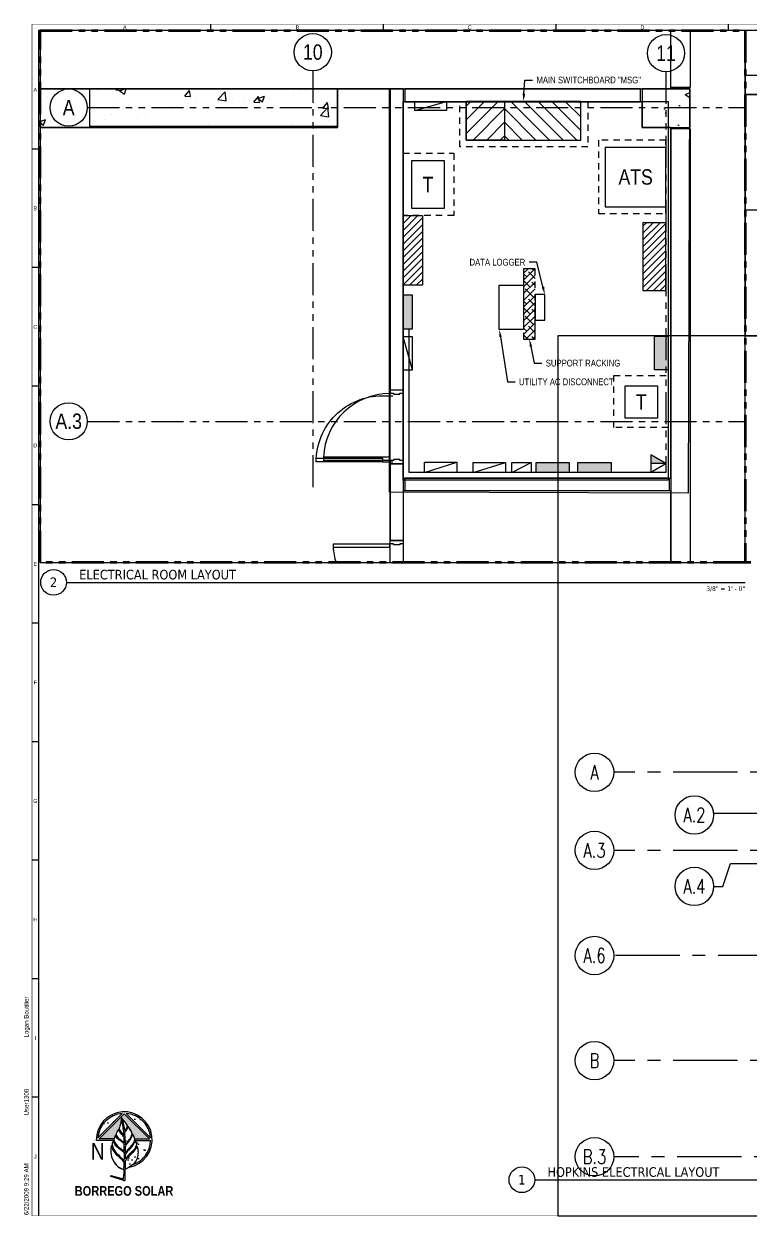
# Model space of a CAD drawing. Header units: inches. Extents: x -0.6 to 34.9, y 0.8 to 24.1.
# Drawn here: x -0.56 to 13.6, y 0.82 to 24.08 of the extents above; entities that cross this region are included whole.
import ezdxf
from ezdxf.enums import TextEntityAlignment as Align

# ---------------------------------------------------------------- set-up
doc = ezdxf.new("R2010")
doc.units = ezdxf.units.IN
doc.header["$MEASUREMENT"] = 0
for name, pattern in [('772-1$0$CENTER', [2, 1.25, -0.25, 0.25, -0.25]), ('DASHED', [0.75, 0.5, -0.25]), ('PHANTOM2', [1.25, 0.625, -0.125, 0.125, -0.125, 0.125, -0.125])]:
    doc.linetypes.add(name, pattern=pattern)
for name, color, linetype in [('772-1$0$A-AREA', 9, 'Continuous'), ('772-1$0$A-COLS', 1, 'Continuous'), ('772-1$0$A-DOOR', 6, 'Continuous'), ('772-1$0$A-GRID', 8, '772-1$0$CENTER'), ('772-1$0$A-WALL-FULL', 7, 'Continuous'), ('772-1$0$A-WALL-PATT', 8, 'Continuous'), ('A-N. ARROW', 7, 'Continuous'), ('AN - Text', 7, 'Continuous'), ('Annotations', 250, 'Continuous'), ('BORDER', 7, 'Continuous'), ('borrego_logo$0$TITLEBLOCK', 7, 'Continuous')]:
    doc.layers.add(name, color=color, linetype=linetype)
doc.layers.add('Non Printing', color=253, linetype='Continuous', plot=False)
doc.styles.add('772-1$0$WDI-01', font='romans.shx')
doc.styles.add('Borrego', font='ARIALN.TTF')
doc.styles.add('Borrego 16TH', font='ARIALN.TTF', dxfattribs={"height": 0.0875})
doc.styles.add('borrego_logo$0$Borrego', font='ARIALN.TTF')
doc.styles.add('Tahoma', font='TAHOMA.TTF')

# ---------------------------------------------------------------- blocks, each defined once
blk = doc.blocks.new('*E139')
at = {"layer": '772-1$0$A-GRID'}
for p, q in [((23.161, 8.653, 0), (0.75, 8.653, 0)), ((7.75, 7.852, 0), (2.696, 7.852, 0)), ((23.161, 7.13, 0), (0.75, 7.13, 0)), ((6.035, 5.079, 0), (0.75, 5.079, 0)), ((23.161, 3.028, 0), (0.75, 3.028, 0)), ((9.237, 1.153, 0), (0.75, 1.153, 0))]:
    blk.add_line(p, q, dxfattribs=at)
blk.add_lwpolyline([(2.696, 6.427), (2.877, 6.427), (3.024, 6.872), (7.75, 6.872)], dxfattribs=at)
at = {"layer": '772-1$0$A-GRID', "color": 30, "linetype": 'Continuous'}
for centre in [(0.375, 8.653, 0), (2.321, 7.821, 0), (0.375, 7.13, 0), (2.321, 6.427, 0), (0.375, 5.079, 0), (0.375, 3.028, 0), (0.375, 1.153, 0)]:
    blk.add_circle(centre, 0.375, dxfattribs=at)
at = {"layer": '772-1$0$A-GRID', "color": 2, "linetype": 'Continuous', "style": '772-1$0$WDI-01', "width": 0.75}
for s, height, p in [('A', 0.281, (0.375, 8.653, 0)), ('A.2', 0.2813, (2.321, 7.821, 0)), ('A.3', 0.2813, (0.375, 7.13, 0)), ('A.4', 0.2813, (2.321, 6.427, 0)), ('A.6', 0.2813, (0.375, 5.079, 0)), ('B', 0.281, (0.375, 3.028, 0)), ('B.3', 0.2813, (0.375, 1.153, 0))]:
    blk.add_text(s, height=height, dxfattribs=at).set_placement(p, align=Align.MIDDLE)
blk = doc.blocks.new('*U141')
for p, q in [((0, 0), (0, 5)), ((32, 0), (32, 5))]:
    blk.add_line(p, q)
blk.add_lwpolyline([(0, 0), (0, -32), (1.75, -32), (1.75, 0)], close=True)
blk.add_arc((0, 0), 32, 270, 0)
blk = doc.blocks.new('*E209')
at = {"layer": '772-1$0$A-WALL-PATT'}
h = blk.add_hatch(dxfattribs=at)
h.set_pattern_fill('AR-CONC', color=256, scale=0.1875, style=0)
h.set_pattern_definition([(50, (-83.9299, -96.1915), (1.344863, -0.11766), [0.140625, -1.546875]), (355, (-83.9299, -96.1915), (-0.260159, 1.41036), [0.1125, -1.2375]), (100.4514, (-83.8178, -96.2013), (1.084705, 1.292699), [0.119513, -1.314641]), (46.1842, (-83.9299, -95.8165), (2.001077, -0.310348), [0.210937, -2.320312]), (96.6356, (-83.7631, -95.8423), (1.752493, 1.82647), [0.17927, -1.971962]), (351.1842, (-83.93, -95.8165), (1.75249, 1.826472), [0.16875, -1.85625]), (21, (-83.7424, -95.9102), (1.119201, -0.75491), [0.140625, -1.546875]), (326, (-83.7424, -95.9102), (0.456216, 1.359656), [0.1125, -1.2375]), (71.4514, (-83.6491, -95.9731), (1.575417, 0.604745), [0.119513, -1.314641]), (37.5, (-83.9299, -96.19147), (0.0227997, 0.624176), [0, -1.2225, 0, -1.25625, 0, -1.2421875]), (7.5, (-83.9299, -96.19147), (0.4932554, 0.739522), [0, -0.71625, 0, -1.194375, 0, -0.4734375]), (327.5, (-84.34803, -96.19147), (1.000917, -0.0422904), [0, -0.46875, 0, -1.4625, 0, -1.940625]), (317.5, (-84.5355, -96.1915), (1.093474, 0.187697), [0, -0.609375, 0, -0.97125, 0, -1.378125])])
h.paths.add_polyline_path([(11.729, 9.239), (11.729, 8.489), (12.667, 8.489), (12.667, 9.239)])
at = {"layer": '772-1$0$A-AREA', "elevation": 0}
for points in [[(0, 9.239), (12.292, 9.239), (12.292, 10.378)], [(6.823, 0), (6.823, 9.239), (5.792, 9.239), (5.792, 8.489), (0, 8.489)], [(12.292, 0), (12.292, 1.395), (7.073, 1.395), (7.073, 1.395), (7.073, 0)]]:
    blk.add_lwpolyline(points, dxfattribs=at)
blk.add_lwpolyline([(7.073, 8.989), (7.073, 8.989), (7.073, 1.645), (12.292, 1.645), (12.292, 8.489), (11.729, 8.489), (11.729, 8.989)], close=True, dxfattribs=at)
at = {"layer": '772-1$0$A-COLS', "elevation": 0}
blk.add_lwpolyline([(11.729, 9.239), (11.729, 8.489), (12.667, 8.489), (12.667, 9.239)], close=True, dxfattribs=at)
at = {"layer": '772-1$0$A-DOOR'}
for p, q in [((5.707, 0.356, 0), (5.707, 0.302, 0)), ((6.815, 0.356, 0), (5.707, 0.356, 0)), ((5.707, 0.302, 0), (6.815, 0.302, 0)), ((6.815, 0.302, 0), (6.815, 0.356, 0)), ((6.823, 0.427, 0), (7.073, 0.427, 0)), ((6.823, 0.364, 0), (6.823, 0.427, 0)), ((6.885, 0.364, 0), (6.823, 0.364, 0)), ((6.885, 0.345, 0), (6.885, 0.364, 0)), ((7.01, 0.345, 0), (6.885, 0.345, 0)), ((7.073, 0.364, 0), (7.01, 0.364, 0)), ((7.01, 0.364, 0), (7.01, 0.345, 0)), ((7.073, 0.427, 0), (7.073, 0.364, 0))]:
    blk.add_line(p, q, dxfattribs=at)
for points in [[(6.823, 3.302), (6.885, 3.302), (6.885, 3.282), (7.01, 3.282), (7.01, 3.302), (7.073, 3.302), (7.073, 3.364), (6.823, 3.364)], [(6.815, 2.052), (5.519, 2.052), (5.519, 1.997), (6.815, 1.997)], [(7.073, 1.989), (7.01, 1.989), (7.01, 2.009), (6.885, 2.009), (6.885, 1.989), (6.823, 1.989), (6.823, 1.927), (7.073, 1.927)]]:
    blk.add_lwpolyline(points, close=True, dxfattribs=at)
for centre, radius, start, end in [((6.815, 1.997, 0), 1.297, 90, 177.5832), ((6.815, 0.356, 0), 1.109, 182.8256, 198.7318)]:
    blk.add_arc(centre, radius, start, end, dxfattribs=at)
at = {"layer": '772-1$0$A-WALL-FULL'}
for p, q in [((7.073, 9.239, 0), (6.823, 9.239, 0)), ((6.823, 9.239, 0), (6.823, 3.364, 0)), ((7.073, 9.239, 0), (7.073, 3.364, 0)), ((7.104, 9.239, 0), (7.104, 8.989, 0)), ((11.698, 9.239, 0), (7.104, 9.239, 0)), ((11.698, 8.989, 0), (11.698, 9.239, 0)), ((7.104, 8.989, 0), (11.698, 8.989, 0)), ((12.292, 8.458, 0), (12.292, 0, 0)), ((12.667, 8.458, 0), (12.292, 8.458, 0)), ((12.667, 8.458, 0), (12.667, 0, 0)), ((7.073, 3.364, 0), (6.823, 3.364, 0)), ((6.823, 1.927, 0), (6.823, 0.427, 0)), ((7.073, 1.927, 0), (6.823, 1.927, 0)), ((7.073, 1.927, 0), (7.073, 0.427, 0)), ((7.104, 1.645, 0), (7.104, 1.395, 0)), ((12.26, 1.645, 0), (7.104, 1.645, 0)), ((12.26, 1.645, 0), (12.26, 1.395, 0)), ((12.26, 1.395, 0), (7.104, 1.395, 0)), ((7.073, 0.427, 0), (6.823, 0.427, 0))]:
    blk.add_line(p, q, dxfattribs=at)
for points in [[(12.667, 9.27), (12.292, 9.27), (12.292, 10.378)], [(12.667, 10.378), (12.667, 9.27)]]:
    blk.add_lwpolyline(points, dxfattribs=at)
at = {"layer": '772-1$0$A-WALL-FULL', "elevation": 0}
blk.add_lwpolyline([(0, 8.489), (5.792, 8.489), (5.792, 9.239), (0, 9.239)], dxfattribs=at)
at = {"layer": '772-1$0$A-WALL-PATT'}
for p, q in [((0.135, 9.084, 0), (0.135, 9.084, 0)), ((1.109, 9.224, 0), (1.109, 9.224, 0)), ((1.471, 9.219, 0), (1.488, 9.239, 0)), ((1.471, 9.219, 0), (1.583, 9.209, 0)), ((1.547, 9.201, 0), (1.647, 9.239, 0)), ((1.547, 9.201, 0), (1.641, 9.138, 0)), ((1.583, 9.209, 0), (1.577, 9.239, 0)), ((1.641, 9.138, 0), (1.675, 9.239, 0)), ((2.816, 9.101, 0), (2.906, 9.209, 0)), ((2.816, 9.101, 0), (2.928, 9.092, 0)), ((2.928, 9.092, 0), (2.906, 9.209, 0)), ((3.459, 9.033, 0), (3.605, 9.186, 0)), ((3.625, 9.008, 0), (3.605, 9.186, 0)), ((4.16, 8.984, 0), (4.251, 9.091, 0)), ((4.242, 9.051, 0), (4.373, 9.101, 0)), ((4.273, 8.974, 0), (4.251, 9.091, 0)), ((4.335, 8.988, 0), (4.373, 9.101, 0)), ((4.931, 9.217, 0), (4.931, 9.217, 0)), ((4.932, 9.125, 0), (4.932, 9.125, 0)), ((5.046, 9.212, 0), (5.046, 9.212, 0)), ((5.169, 9.22, 0), (5.169, 9.22, 0)), ((0.346, 8.881, 0), (0.346, 8.881, 0)), ((1.44, 9.068, 0), (1.44, 9.068, 0)), ((2.567, 8.906, 0), (2.567, 8.906, 0)), ((2.983, 8.844, 0), (2.983, 8.844, 0)), ((2.996, 8.852, 0), (2.996, 8.852, 0)), ((3.037, 8.968, 0), (3.037, 8.968, 0)), ((3.459, 9.033, 0), (3.625, 9.008, 0)), ((3.747, 9.061, 0), (3.747, 9.061, 0)), ((3.969, 8.993, 0), (3.969, 8.993, 0)), ((4.076, 9.032, 0), (4.076, 9.032, 0)), ((4.16, 8.984, 0), (4.273, 8.974, 0)), ((4.242, 9.051, 0), (4.335, 8.988, 0)), ((5.46, 8.723, 0), (5.606, 8.875, 0)), ((5.505, 8.866, 0), (5.596, 8.974, 0)), ((5.505, 8.866, 0), (5.617, 8.856, 0)), ((5.617, 8.856, 0), (5.596, 8.974, 0)), ((5.627, 8.697, 0), (5.606, 8.875, 0)), ((0, 8.607, 0), (0.103, 8.646, 0)), ((0.065, 8.533, 0), (0.103, 8.646, 0)), ((0.274, 8.68, 0), (0.274, 8.68, 0)), ((0.673, 8.656, 0), (0.673, 8.656, 0)), ((1.275, 8.638, 0), (1.275, 8.638, 0)), ((1.383, 8.75, 0), (1.383, 8.75, 0)), ((1.889, 8.657, 0), (1.889, 8.657, 0)), ((2.049, 8.732, 0), (2.049, 8.732, 0)), ((5.46, 8.723, 0), (5.627, 8.697, 0)), ((5.617, 8.633, 0), (5.617, 8.633, 0)), ((0, 8.577, 0), (0.065, 8.533, 0)), ((0.204, 8.595, 0), (0.204, 8.595, 0)), ((1.086, 8.6, 0), (1.086, 8.6, 0)), ((2.276, 8.595, 0), (2.276, 8.595, 0)), ((2.779, 8.489, 0), (2.798, 8.496, 0)), ((2.796, 8.489, 0), (2.798, 8.496, 0)), ((3.277, 8.553, 0), (3.277, 8.553, 0)), ((4.278, 8.511, 0), (4.278, 8.511, 0)), ((4.907, 8.539, 0), (4.907, 8.539, 0)), ((4.909, 8.501, 0), (4.909, 8.501, 0))]:
    blk.add_line(p, q, dxfattribs=at)
blk = doc.blocks.new('*E277')
at = {"layer": '772-1$0$A-AREA'}
for points in [[(19.85, 5.083), (0, 5.083)], [(19.85, 4.708), (0, 4.708)], [(0, 2.458), (19.85, 2.458)]]:
    blk.add_lwpolyline(points, dxfattribs=at)
at = {"layer": '772-1$0$A-WALL-FULL'}
for p, q in [((19.85, 5.083), (0, 5.083)), ((0, 4.708), (19.85, 4.708))]:
    blk.add_line(p, q, dxfattribs=at)
blk = doc.blocks.new('borrego_logo', base_point=(-2.977, 8.858))
for points in [[(-2.372, 9.741), (-2.365, 9.718), (-2.355, 9.7), (-2.341, 9.686), (-2.324, 9.67), (-2.311, 9.654), (-2.307, 9.647), (-2.307, 9.669), (-2.309, 9.693), (-2.312, 9.719), (-2.316, 9.742), (-2.319, 9.756), (-2.324, 9.782), (-2.329, 9.803), (-2.335, 9.824), (-2.343, 9.849), (-2.345, 9.853), (-2.35, 9.816), (-2.353, 9.795), (-2.357, 9.781), (-2.362, 9.767), (-2.367, 9.751), (-2.372, 9.741)], [(-2.342, 9.877), (-2.337, 9.862), (-2.328, 9.839), (-2.318, 9.805), (-2.31, 9.767), (-2.306, 9.747), (-2.298, 9.705), (-2.292, 9.713), (-2.28, 9.729), (-2.271, 9.742), (-2.266, 9.758), (-2.264, 9.774), (-2.28, 9.801), (-2.294, 9.819), (-2.313, 9.843), (-2.329, 9.862), (-2.342, 9.877)], [(-2.304, 9.442), (-2.303, 9.489), (-2.305, 9.519), (-2.306, 9.533), (-2.312, 9.542), (-2.32, 9.549), (-2.341, 9.566), (-2.366, 9.583), (-2.376, 9.59), (-2.385, 9.598), (-2.394, 9.608), (-2.4, 9.617), (-2.407, 9.628), (-2.412, 9.64), (-2.417, 9.651), (-2.425, 9.633), (-2.432, 9.618), (-2.437, 9.608), (-2.441, 9.595), (-2.441, 9.587), (-2.425, 9.555), (-2.411, 9.533), (-2.391, 9.508), (-2.378, 9.496), (-2.357, 9.481), (-2.34, 9.469), (-2.321, 9.455), (-2.304, 9.442)], [(-2.304, 9.55), (-2.304, 9.579), (-2.305, 9.604), (-2.306, 9.618), (-2.308, 9.623), (-2.314, 9.634), (-2.322, 9.645), (-2.335, 9.66), (-2.354, 9.681), (-2.367, 9.698), (-2.372, 9.705), (-2.376, 9.715), (-2.38, 9.724), (-2.388, 9.711), (-2.394, 9.7), (-2.401, 9.686), (-2.41, 9.668), (-2.411, 9.663), (-2.41, 9.656), (-2.407, 9.649), (-2.396, 9.631), (-2.388, 9.62), (-2.377, 9.609), (-2.369, 9.602), (-2.355, 9.592), (-2.346, 9.585), (-2.336, 9.578), (-2.322, 9.566), (-2.307, 9.552), (-2.305, 9.55), (-2.304, 9.55), (-2.304, 9.55)], [(-2.288, 9.525), (-2.295, 9.685), (-2.291, 9.694), (-2.285, 9.704), (-2.275, 9.716), (-2.266, 9.73), (-2.262, 9.742), (-2.257, 9.755), (-2.256, 9.762), (-2.234, 9.73), (-2.215, 9.698), (-2.206, 9.675), (-2.206, 9.668), (-2.208, 9.661), (-2.213, 9.641), (-2.216, 9.631), (-2.223, 9.618), (-2.232, 9.602), (-2.239, 9.592), (-2.248, 9.583), (-2.257, 9.572), (-2.272, 9.551), (-2.281, 9.535), (-2.288, 9.525)], [(-2.286, 9.417), (-2.286, 9.501), (-2.283, 9.51), (-2.279, 9.519), (-2.274, 9.527), (-2.265, 9.54), (-2.259, 9.549), (-2.242, 9.57), (-2.235, 9.58), (-2.225, 9.594), (-2.214, 9.612), (-2.209, 9.623), (-2.203, 9.637), (-2.2, 9.652), (-2.199, 9.661), (-2.192, 9.652), (-2.185, 9.641), (-2.18, 9.629), (-2.174, 9.616), (-2.17, 9.604), (-2.169, 9.597), (-2.169, 9.587), (-2.176, 9.57), (-2.183, 9.554), (-2.191, 9.538), (-2.199, 9.526), (-2.213, 9.509), (-2.227, 9.493), (-2.254, 9.467), (-2.262, 9.457), (-2.27, 9.445), (-2.276, 9.435), (-2.282, 9.426), (-2.286, 9.417)], [(-2.311, 9.208), (-2.31, 9.209), (-2.309, 9.215), (-2.306, 9.254), (-2.306, 9.285), (-2.307, 9.297), (-2.316, 9.311), (-2.326, 9.323), (-2.358, 9.352), (-2.378, 9.371), (-2.394, 9.386), (-2.411, 9.403), (-2.424, 9.418), (-2.436, 9.435), (-2.446, 9.452), (-2.454, 9.468), (-2.461, 9.484), (-2.465, 9.497), (-2.468, 9.508), (-2.469, 9.513), (-2.472, 9.5), (-2.477, 9.481), (-2.478, 9.461), (-2.478, 9.426), (-2.473, 9.393), (-2.469, 9.369), (-2.457, 9.338), (-2.441, 9.305), (-2.42, 9.275), (-2.409, 9.262), (-2.386, 9.241), (-2.367, 9.227), (-2.342, 9.214), (-2.322, 9.208), (-2.311, 9.208)], [(-2.304, 9.313), (-2.301, 9.36), (-2.301, 9.4), (-2.302, 9.416), (-2.311, 9.428), (-2.324, 9.439), (-2.338, 9.449), (-2.369, 9.47), (-2.393, 9.493), (-2.4, 9.5), (-2.409, 9.511), (-2.417, 9.522), (-2.425, 9.534), (-2.436, 9.555), (-2.441, 9.566), (-2.445, 9.574), (-2.446, 9.578), (-2.45, 9.571), (-2.452, 9.566), (-2.456, 9.557), (-2.459, 9.548), (-2.462, 9.536), (-2.462, 9.53), (-2.459, 9.516), (-2.451, 9.494), (-2.438, 9.465), (-2.422, 9.439), (-2.408, 9.42), (-2.381, 9.393), (-2.36, 9.374), (-2.334, 9.347), (-2.309, 9.317), (-2.304, 9.313)], [(-2.289, 9.208), (-2.29, 9.253), (-2.289, 9.29), (-2.288, 9.312), (-2.285, 9.321), (-2.278, 9.334), (-2.274, 9.338), (-2.266, 9.35), (-2.254, 9.364), (-2.219, 9.4), (-2.2, 9.418), (-2.183, 9.435), (-2.175, 9.443), (-2.163, 9.46), (-2.152, 9.479), (-2.146, 9.493), (-2.143, 9.501), (-2.14, 9.512), (-2.133, 9.486), (-2.129, 9.47), (-2.126, 9.447), (-2.125, 9.434), (-2.126, 9.406), (-2.127, 9.389), (-2.132, 9.363), (-2.139, 9.339), (-2.148, 9.321), (-2.17, 9.289), (-2.189, 9.269), (-2.201, 9.258), (-2.215, 9.248), (-2.238, 9.234), (-2.255, 9.224), (-2.289, 9.208)], [(-2.287, 9.342), (-2.288, 9.387), (-2.287, 9.393), (-2.283, 9.402), (-2.277, 9.413), (-2.268, 9.429), (-2.261, 9.439), (-2.247, 9.456), (-2.237, 9.464), (-2.22, 9.481), (-2.206, 9.496), (-2.198, 9.507), (-2.187, 9.523), (-2.18, 9.536), (-2.174, 9.548), (-2.17, 9.562), (-2.166, 9.572), (-2.164, 9.581), (-2.159, 9.572), (-2.155, 9.562), (-2.15, 9.55), (-2.146, 9.539), (-2.146, 9.532), (-2.149, 9.517), (-2.159, 9.493), (-2.167, 9.478), (-2.178, 9.46), (-2.189, 9.446), (-2.214, 9.425), (-2.222, 9.417), (-2.23, 9.41), (-2.238, 9.401), (-2.245, 9.394), (-2.261, 9.376), (-2.276, 9.356), (-2.283, 9.345), (-2.287, 9.342)], [(-2.291, 9.2), (-2.309, 9.199), (-2.31, 9.162), (-2.313, 9.128), (-2.319, 9.095), (-2.32, 9.083), (-2.323, 9.066), (-2.31, 9.062), (-2.302, 9.061), (-2.294, 9.061), (-2.292, 9.062), (-2.291, 9.064), (-2.291, 9.2)], [(-2.323, 9.066), (-2.477, 9.114), (-2.477, 9.127), (-2.32, 9.083)]]:
    blk.add_lwpolyline(points)
at = {"layer": 'borrego_logo$0$TITLEBLOCK', "insert": (-2.307, 8.987), "char_height": 0.125, "width": 1.34, "attachment_point": 2, "line_spacing_factor": 1.05, "style": 'borrego_logo$0$Borrego'}
blk.add_mtext('{\\fArial Narrow|b1|i0|c0|p34;BORREGO SOLAR}', dxfattribs=at)
blk = doc.blocks.new('NArrow R1')
h = blk.add_hatch()
h.set_pattern_fill('AR-SAND', color=256, scale=0.1, style=0)
h.set_pattern_definition([(37.5, (-26.02307, -1.504), (-0.0062993, 0.1926824), [0, -0.152, 0, -0.17, 0, -0.1625]), (7.5, (-26.02307, -1.504), (0.1769777, 0.2822146), [0, -0.082, 0, -0.137, 0, -0.0525]), (327.5, (-26.14607, -1.504), (0.3114142, 0.0005659), [0, -0.05, 0, -0.18, 0, -0.235]), (317.5, (-26.14607, -1.504), (0.3006127, 0.0877676), [0, -0.025, 0, -0.118, 0, -0.135])])
h.paths.add_polyline_path([(0.025, 0.342), (0.342, 0.025, 0.37195)])
h.paths.add_polyline_path([(-0.025, 0.342, 0.37195), (-0.342, 0.025)])
h.paths.add_polyline_path([(0.01, -0.01), (0.01, -0.342, 0.397215), (0.342, -0.01)])
h = blk.add_hatch(color=256)
h.paths.add_polyline_path([(0, 0.338), (-0.328, 0.01), (-0.135, 0.01), (-0.133, 0.016), (-0.128, 0.027), (-0.121, 0.042), (-0.113, 0.06), (-0.108, 0.049), (-0.102, 0.037), (-0.096, 0.026), (-0.09, 0.017), (-0.083, 0.01), (-0.063, 0.01), (-0.065, 0.011), (-0.073, 0.017), (-0.084, 0.029), (-0.092, 0.039), (-0.102, 0.057), (-0.105, 0.065), (-0.107, 0.072), (-0.105, 0.077), (-0.097, 0.095), (-0.09, 0.109), (-0.083, 0.12), (-0.076, 0.133), (-0.072, 0.124), (-0.068, 0.114), (-0.063, 0.107), (-0.05, 0.09), (-0.03, 0.069), (-0.018, 0.054), (-0.01, 0.043), (-0.003, 0.032), (-0.002, 0.027), (-0.001, 0.013), (0, 0.01), (0.013, 0.01), (0.01, 0.094), (0.013, 0.103), (0.019, 0.113), (0.029, 0.125), (0.038, 0.139), (0.042, 0.151), (0.047, 0.164), (0.048, 0.171), (0.07, 0.139), (0.09, 0.107), (0.098, 0.084), (0.098, 0.077), (0.096, 0.069), (0.091, 0.05), (0.088, 0.04), (0.081, 0.026), (0.072, 0.01), (0.072, 0.01), (0.084, 0.01), (0.09, 0.021), (0.095, 0.032), (0.101, 0.046), (0.104, 0.061), (0.106, 0.07), (0.113, 0.061), (0.119, 0.05), (0.124, 0.038), (0.13, 0.025), (0.134, 0.013), (0.135, 0.01), (0.135, 0.01), (0.328, 0.01)])
h.paths.add_polyline_path([(0.039, 0.167), (0.033, 0.151), (0.024, 0.138), (0.012, 0.122), (0.006, 0.114), (-0.002, 0.156), (-0.006, 0.176), (-0.014, 0.214), (-0.024, 0.247), (-0.032, 0.271), (-0.038, 0.286), (-0.024, 0.271), (-0.009, 0.252), (0.011, 0.228), (0.024, 0.21), (0.04, 0.183)], flags=16)
h.paths.add_polyline_path([(-0.008, 0.128), (-0.004, 0.102), (-0.002, 0.078), (-0.002, 0.056), (-0.007, 0.063), (-0.02, 0.079), (-0.037, 0.095), (-0.051, 0.109), (-0.061, 0.127), (-0.067, 0.15), (-0.063, 0.16), (-0.057, 0.176), (-0.053, 0.189), (-0.049, 0.204), (-0.046, 0.225), (-0.041, 0.262), (-0.039, 0.258), (-0.031, 0.233), (-0.025, 0.212), (-0.02, 0.191), (-0.015, 0.165), (-0.012, 0.151)], flags=16)
for p, q in [((0.135, 0.01), (0.142, -0.01)), ((0.106, -0.326), (0.063, -0.357))]:
    blk.add_line(p, q)
at = {"layer": 'AN - Text'}
blk.add_line((-0.025, 0.342), (-0.342, 0.025), dxfattribs=at)
for points in [[(-0.342, 0.025), (-0.025, 0.342)], [(-0.135, 0.01), (-0.328, 0.01), (0, 0.338)], [(0.135, 0.01), (0.328, 0.01), (0, 0.338)], [(0.342, 0.025), (0.025, 0.342)], [(-0.083, 0.01), (-0.063, 0.01)], [(0, 0.01), (0.013, 0.01)], [(0.072, 0.01), (0.084, 0.01)], [(-0.142, -0.01), (-0.362, -0.01)], [(0.142, -0.01), (0.342, -0.01)]]:
    blk.add_lwpolyline(points, dxfattribs=at)
for radius, start, end in [(0.363, 280.0085, 181.5803), (0.343, 94.1946, 175.8054), (0.343, 4.1946, 85.8054), (0.343, 287.9832, 358.3274)]:
    blk.add_arc((0, 0), radius, start, end, dxfattribs=at)
blk.add_blockref('borrego_logo', (-0.673, -0.733))
at = {"layer": 'AN - Text', "style": 'Borrego 16TH'}
blk.add_text('N', height=0.215, dxfattribs=at).set_placement((-0.433, -0.258))
blk = doc.blocks.new('Border 24 x 36')
for p, q in [((3.863, 23.5), (3.863, 23.625)), ((7.225, 23.5), (7.225, 23.625)), ((10.588, 23.5), (10.588, 23.625)), ((13.95, 23.5), (13.95, 23.625))]:
    blk.add_line(p, q)
at = {"layer": 'BORDER'}
for p, q in [((0.5, 23.5), (0.5, 0.375)), ((34.125, 23.5), (0.5, 23.5)), ((0.5, 21.188), (0.375, 21.188)), ((0.5, 18.875), (0.375, 18.875)), ((0.5, 16.562), (0.375, 16.562)), ((0.5, 14.25), (0.375, 14.25)), ((0.5, 11.938), (0.375, 11.938)), ((0.5, 9.625), (0.375, 9.625)), ((0.5, 7.312), (0.375, 7.312)), ((0.5, 5), (0.375, 5)), ((0.5, 2.688), (0.375, 2.688))]:
    blk.add_line(p, q, dxfattribs=at)
at = {"layer": 'BORDER', "const_width": 0.0125}
blk.add_lwpolyline([(0.375, 0.375), (35.625, 0.375), (35.625, 23.625), (0.375, 23.625)], close=True, dxfattribs=at)
at = {"layer": 'BORDER', "char_height": 0.075, "width": 0.18967, "attachment_point": 5, "style": 'Borrego 16TH'}
for s, insert in [('A', (2.183, 23.563)), ('B', (5.546, 23.563)), ('C', (8.908, 23.563)), ('D', (12.271, 23.563)), ('A', (0.438, 22.344)), ('B', (0.438, 20.031)), ('C', (0.438, 17.719)), ('D', (0.438, 15.406)), ('E', (0.438, 13.094)), ('F', (0.438, 10.781)), ('G', (0.438, 8.469)), ('H', (0.438, 6.156)), ('I', (0.438, 3.844)), ('J', (0.438, 1.531))]:
    blk.add_mtext(s, dxfattribs=dict(at, insert=insert))
blk = doc.blocks.new('*U282')
blk.add_line((0.842, -0.513), (24.66, -0.513))
blk.add_circle((0.592, -0.513), 0.25)
at = {"style": 'Tahoma', "flags": 8}
blk.add_attdef('#', text='', height=0.188, dxfattribs=at).set_placement((0.592, -0.511), align=Align.MIDDLE_CENTER)
blk.add_attdef('VIEWNAME', text='', height=0.188, dxfattribs=at).set_placement((1.092, -0.511), align=Align.BOTTOM_LEFT)
blk.add_attdef('VPSCALE', text='', height=0.0938, dxfattribs=at).set_placement((24.66, -0.589), align=Align.TOP_RIGHT)
blk = doc.blocks.new('*U283')
blk.add_line((0.842, -0.513), (14.073, -0.513))
blk.add_circle((0.592, -0.513), 0.25)
at = {"style": 'Tahoma', "flags": 8}
blk.add_attdef('#', text='', height=0.188, dxfattribs=at).set_placement((0.592, -0.511), align=Align.MIDDLE_CENTER)
blk.add_attdef('VIEWNAME', text='', height=0.188, dxfattribs=at).set_placement((1.092, -0.511), align=Align.BOTTOM_LEFT)
blk.add_attdef('VPSCALE', text='', height=0.0938, dxfattribs=at).set_placement((14.073, -0.589), align=Align.TOP_RIGHT)

msp = doc.modelspace()

# ---------------------------------------------------------------- hatches: boundary and pattern name
h = msp.add_hatch()
h.set_pattern_fill('ANSI31', color=256, scale=48, style=0)
h.set_pattern_definition([(45, (-11903.99317, -4418.0297), (-0.132582517, 0.132582517), [])])
h.paths.add_polyline_path([(8.064, 22.565), (8.811, 22.565), (8.811, 21.812), (8.064, 21.812)])
h = msp.add_hatch()
h.set_pattern_fill('ANSI31', color=256, scale=48, angle=90, style=0)
h.set_pattern_definition([(135, (-11903.99317, -4418.0297), (-0.132582517, -0.132582517), [])])
h.paths.add_polyline_path([(10.296, 21.812), (10.296, 22.565), (8.811, 22.565), (8.811, 21.812)])
h = msp.add_hatch()
h.set_pattern_fill('ANSI31', color=256, scale=24, style=0)
h.set_pattern_definition([(45, (-11903.99317, -4418.0297), (-0.06629125845, 0.06629125845), [])])
h.paths.add_polyline_path([(6.833, 20.336), (7.21, 20.336), (7.21, 18.981), (6.833, 18.981)])
h = msp.add_hatch()
h.set_pattern_fill('ANSI31', color=256, scale=24, style=0)
h.set_pattern_definition([(45, (-11904.03836, -4418.0297), (-0.06629125845, 0.06629125845), [])])
h.paths.add_polyline_path([(11.508, 18.874), (11.958, 18.874), (11.958, 20.199), (11.508, 20.199)])
at = {"ltscale": 0.5}
h = msp.add_hatch(dxfattribs=at)
h.set_pattern_fill('ANSI38', color=256, scale=24, style=0)
h.set_pattern_definition([(45, (-11968.98927, -4424.95947), (-0.06629125845, 0.06629125845), []), (135, (-11968.98927, -4424.95947), (-0.19887377534, 0.06629125845), [0.234374992, -0.1406249951])])
h.paths.add_polyline_path([(9.184, 17.929), (9.409, 17.929), (9.409, 19.299), (9.184, 19.299)])
h = msp.add_hatch(color=256)
h.paths.add_polyline_path([(6.833, 18.131), (7.019, 18.131), (7.019, 18.782), (6.833, 18.782)])
h.paths.add_polyline_path([(11.734, 17.985), (12.003, 17.985), (12.003, 17.327), (11.734, 17.327)])
msp.add_hatch(color=256).paths.add_polyline_path([(11.957, 15.5), (11.664, 15.67), (11.663, 15.5)])
h = msp.add_hatch(color=256)
h.paths.add_polyline_path([(10.242, 15.517), (10.887, 15.517), (10.887, 15.325), (10.242, 15.325)])
h.paths.add_polyline_path([(9.431, 15.517), (10.073, 15.517), (10.073, 15.325), (9.431, 15.325)])

# ---------------------------------------------------------------- linework, layer by layer
at = {"color": 251, "linetype": 'PHANTOM2'}
for p, q in [((5.074, 23.162), (5.074, 14.939)), ((11.958, 23.142), (11.958, 15.325)), ((0.679, 22.445), (13.502, 22.445)), ((0.679, 16.323), (13.502, 16.323))]:
    msp.add_line(p, q, dxfattribs=at)
for p, q in [((7.061, 22.386), (7.681, 22.565)), ((7.019, 17.329), (6.833, 17.969)), ((7.253, 15.325), (7.884, 15.528)), ((8.203, 15.325), (8.827, 15.518)), ((8.952, 15.325), (9.329, 15.518)), ((11.957, 15.5), (11.663, 15.5)), ((11.958, 15.325), (11.925, 15.325))]:
    msp.add_line(p, q)
for points in [[(5.554, 22.808), (0.719, 22.808), (0.719, 22.082), (5.554, 22.082)], [(6.568, 22.808), (12.418, 22.808), (12.392, 14.924), (6.568, 14.939)], [(6.833, 22.565), (12.003, 22.565), (12.003, 15.176), (6.833, 15.176)], [(7.061, 22.565), (7.681, 22.565), (7.681, 22.386), (7.061, 22.386)], [(8.064, 21.812), (10.296, 21.812), (10.296, 22.565), (8.064, 22.565)], [(8.064, 22.565), (8.811, 22.565), (8.811, 21.812), (8.064, 21.812)], [(11.958, 21.668), (10.776, 21.668), (10.776, 20.511), (11.958, 20.511)], [(7.006, 21.412), (7.632, 21.412), (7.632, 20.476), (7.006, 20.476)], [(6.833, 20.336), (7.21, 20.336), (7.21, 18.981), (6.833, 18.981)], [(11.508, 18.874), (11.958, 18.874), (11.958, 20.199), (11.508, 20.199)], [(9.184, 18.981), (9.184, 18.117), (8.71, 18.117), (8.71, 18.981)], [(6.833, 18.131), (7.019, 18.131), (7.019, 18.782), (6.833, 18.782)], [(9.409, 18.299), (9.596, 18.299), (9.596, 18.799), (9.409, 18.799)], [(6.833, 17.329), (7.019, 17.329), (7.019, 17.969), (6.833, 17.969)], [(11.734, 17.985), (12.003, 17.985), (12.003, 17.327), (11.734, 17.327)], [(11.164, 17.014), (11.791, 17.014), (11.791, 16.388), (11.164, 16.388)], [(11.663, 15.331), (11.957, 15.5), (11.664, 15.67)], [(7.253, 15.528), (7.884, 15.528), (7.884, 15.325), (7.253, 15.325)], [(8.203, 15.518), (8.827, 15.518), (8.827, 15.325), (8.203, 15.325)], [(8.952, 15.518), (9.329, 15.518), (9.329, 15.325), (8.952, 15.325)], [(9.431, 15.517), (10.073, 15.517), (10.073, 15.325), (9.431, 15.325)], [(10.242, 15.517), (10.887, 15.517), (10.887, 15.325), (10.242, 15.325)]]:
    msp.add_lwpolyline(points, close=True)
for points in [[(9.19, 22.715), (9.209, 22.982), (9.359, 22.982)], [(9.56, 18.945), (9.44, 19.427), (9.29, 19.427)], [(11.925, 15.325), (6.952, 15.325), (6.952, 18.131)], [(8.732, 17.969), (8.867, 17.093), (9.017, 17.093)], [(9.326, 17.782), (9.39, 17.458), (9.54, 17.458)]]:
    msp.add_lwpolyline(points)
at = {"linetype": 'DASHED', "ltscale": 0.25}
for points in [[(7.94, 22.565), (10.436, 22.565), (10.436, 21.677), (7.94, 21.677)], [(11.958, 21.812), (10.641, 21.812), (10.641, 20.376), (11.958, 20.376)], [(6.833, 21.553), (7.823, 21.553), (7.823, 20.336), (6.833, 20.336)], [(10.939, 17.215), (12.003, 17.215), (12.003, 16.203), (10.939, 16.203)]]:
    msp.add_lwpolyline(points, close=True, dxfattribs=at)
at = {"linetype": 'PHANTOM2'}
msp.add_lwpolyline([(9.184, 17.929), (9.409, 17.929), (9.409, 19.299), (9.184, 19.299)], close=True, dxfattribs=at)
at = {"color": 251}
for centre in [(5.074, 23.525), (11.958, 23.506), (0.316, 22.445), (0.316, 16.323)]:
    msp.add_circle(centre, 0.363, dxfattribs=at)
for points in [[(9.215, 22.713), (9.18, 22.565), (9.165, 22.716)], [(9.584, 18.951), (9.596, 18.799), (9.536, 18.939)], [(8.708, 17.965), (8.71, 18.117), (8.757, 17.973)], [(9.301, 17.777), (9.296, 17.929), (9.35, 17.787)]]:
    msp.add_solid(points)
at = {"layer": 'Annotations', "linetype": 'PHANTOM2', "lineweight": 100}
msp.add_line((22.359, 13.569), (13.502, 13.569), dxfattribs=at)
msp.add_lwpolyline([(13.502, 13.569), (-0.238, 13.569), (-0.238, 23.947), (13.502, 23.947)], close=True, dxfattribs=at)
at = {"layer": 'Non Printing', "linetype": 'Continuous'}
for points in [[(-0.238, 13.569), (13.502, 13.569), (13.502, 23.947), (-0.238, 23.947)], [(13.502, 17.989), (33.352, 17.989), (33.352, 23.947), (13.502, 23.947)], [(9.85, 0.822), (33.352, 0.822), (33.352, 17.989), (9.85, 17.989)]]:
    msp.add_lwpolyline(points, close=True, dxfattribs=at)

# ---------------------------------------------------------------- block references
msp.add_blockref('Border 24 x 36', (-0.773, 0.447))
at = {"xscale": -0.04031321027068202, "yscale": 0.04031321027068202, "zscale": 0.04031321026943357, "rotation": 270}
msp.add_blockref('*U141', (6.43, 15.533), dxfattribs=at)
at = {"layer": 'A-N. ARROW', "xscale": 1.5, "yscale": 1.5, "zscale": 1.5}
for name, p in [('NArrow R1', (1.399, 2.308)), ('borrego_logo', (0.39, 1.208))]:
    msp.add_blockref(name, p, dxfattribs=at)
at = {"layer": 'Annotations', "linetype": 'DASHED'}
ref = msp.add_blockref('*U283', (-0.571, 13.694), dxfattribs=at)
ref.add_attrib('VPSCALE', '3/8" = 1\' - 0"', dxfattribs={"layer": '0', "height": 0.0938, "style": 'Tahoma'}).set_placement((13.502, 13.105), align=Align.TOP_RIGHT)
ref.add_attrib('VIEWNAME', 'ELECTRICAL ROOM LAYOUT', dxfattribs={"layer": '0', "height": 0.1875, "style": 'Tahoma'}).set_placement((0.521, 13.183), align=Align.BOTTOM_LEFT)
ref.add_attrib('#', '2', dxfattribs={"layer": '0', "height": 0.188, "style": 'Tahoma'}).set_placement((0.021, 13.183), align=Align.MIDDLE_CENTER)
ref = msp.add_blockref('*U282', (8.557, 2.038), dxfattribs=at)
ref.add_attrib('VIEWNAME', 'HOPKINS ELECTRICAL LAYOUT', dxfattribs={"layer": '0', "height": 0.1875, "style": 'Tahoma'}).set_placement((9.649, 1.527), align=Align.BOTTOM_LEFT)
ref.add_attrib('#', '1', dxfattribs={"layer": '0', "height": 0.188, "style": 'Tahoma'}).set_placement((9.149, 1.527), align=Align.MIDDLE_CENTER)
at = {"layer": 'BORDER'}
for name, p in [('*E209', (-0.238, 13.569, 0)), ('*E277', (13.502, 17.989)), ('*E139', (10.19, 0.822, 0))]:
    msp.add_blockref(name, p, dxfattribs=at)

# ---------------------------------------------------------------- texts
at = {"color": 251, "lineweight": 30, "char_height": 0.3, "width": 0.55438, "attachment_point": 5, "style": 'Borrego'}
for s, insert in [('10', (5.074, 23.525)), ('11', (11.958, 23.506)), ('A', (0.316, 22.445)), ('A.3', (0.316, 16.323))]:
    msp.add_mtext(s, dxfattribs=dict(at, insert=insert))
at = {"char_height": 0.13125, "style": 'Borrego'}
for s, insert, attachment_point in [('\\A1;MAIN SWITCHBOARD "MSG"', (9.434, 22.982), 4), ('\\A1;DATA LOGGER', (9.215, 19.427), 6), ('\\A1;SUPPORT RACKING', (9.615, 17.458), 4), ('\\A1;UTILITY AC DISCONNECT', (9.092, 17.093), 4)]:
    msp.add_mtext(s, dxfattribs=dict(at, insert=insert, attachment_point=attachment_point))
at = {"lineweight": 30, "char_height": 0.3, "width": 0.55438, "attachment_point": 5, "style": 'Borrego'}
for s, insert in [('ATS', (11.367, 21.089)), ('T', (7.319, 20.944)), ('T', (11.477, 16.701))]:
    msp.add_mtext(s, dxfattribs=dict(at, insert=insert))
at = {"insert": (-0.553, 0.833), "char_height": 0.0875, "width": 6.15375, "attachment_point": 1, "rotation": 90, "style": 'Borrego 16TH'}
msp.add_mtext('6/22/2009 9:29 AM                            User1308                              Logan Boutilier', dxfattribs=at)

doc.saveas('drawing.dxf')
